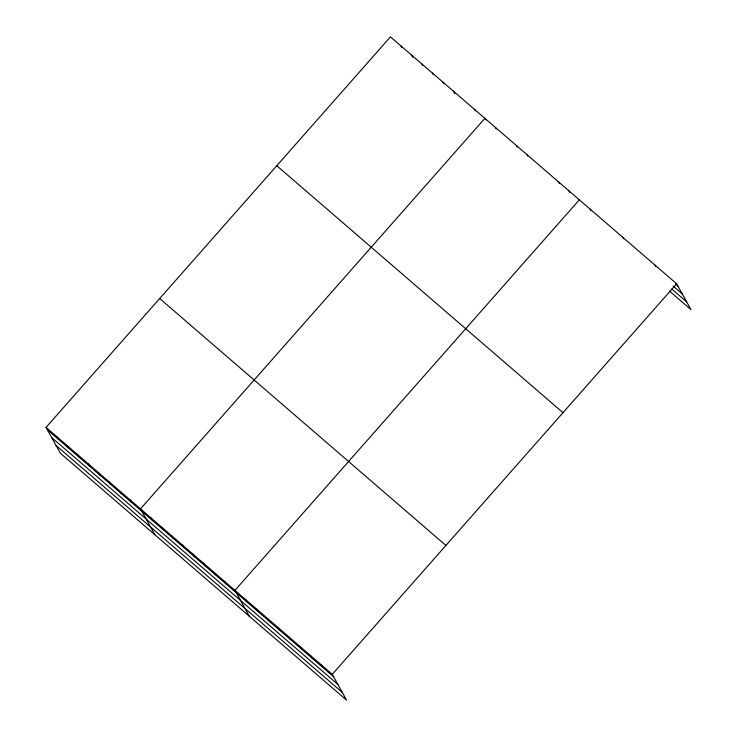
<?xml version="1.0" encoding="UTF-8"?>
<svg xmlns="http://www.w3.org/2000/svg" width="737" height="737" viewBox="0 0 737 737"><rect width="100%" height="100%" fill="white"/><g stroke="black" fill="none" stroke-linecap="round" stroke-linejoin="round"><path stroke-width="1.11" d="M46.044 427.386L332.258 674.337L346.565 700.15L60.351 453.2L46.044 427.386L390.435 36.85L676.649 283.8L690.956 309.614L669.334 290.958M579.337 199.838L234.946 590.374L249.253 616.187M332.258 674.337L676.649 283.8M675.488 284.049L677.985 286.205M673.111 286.03L682.269 293.925M671.702 288.968L686.681 301.884M276.79 165.724L563.004 412.683M159.689 298.513L445.903 545.463M47.371 429.782L333.585 676.741M51.654 437.511L337.868 684.461M56.067 445.47L342.281 692.421M655.027 265.145L655.912 266.748M622.59 237.157L623.474 238.751M590.153 209.17L591.037 210.764M568.844 190.782L569.729 192.385M558.351 181.726L559.236 183.329M526.863 154.567L527.756 156.161M516.37 145.511L517.254 147.105M495.384 127.4L496.268 129.003M485.775 119.947L484.891 118.344L140.491 508.88L154.798 534.693M474.398 109.288L475.282 110.891M453.402 91.176L454.738 93.581M442.909 82.12L443.794 83.723M432.416 73.074L433.301 74.667M421.923 64.018L422.808 65.611M411.43 54.962L412.757 57.357M400.928 45.906L401.822 47.5M321.443 665.014L322.769 667.409M310.627 655.681L311.963 658.077M299.821 646.349L301.147 648.753M289.005 637.026L290.332 639.421M278.19 627.694L279.526 630.089M267.384 618.361L268.71 620.766M256.568 609.038L257.895 611.434M245.753 599.706L247.088 602.101M224.444 581.318L225.78 583.722M213.951 572.262L215.287 574.667M203.458 563.206L204.785 565.611M192.965 554.16L194.292 556.555M182.472 545.104L183.799 547.499M171.979 536.048L173.306 538.443M161.477 526.992L162.813 529.387M150.984 517.936L152.319 520.331M129.998 499.824L131.324 502.229M119.505 490.768L120.831 493.173M109.012 481.712L110.338 484.117M98.509 472.666L99.845 475.061M88.016 463.61L89.352 466.005M77.523 454.554L78.85 456.949M67.03 445.498L68.357 447.893M56.537 436.442L57.864 438.837"/></g></svg>
